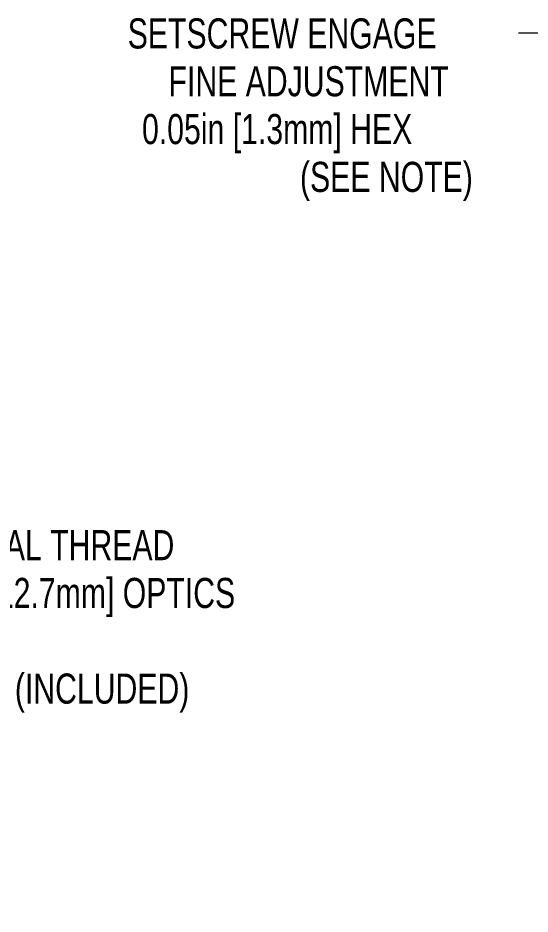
# Model space of a CAD drawing. Header units: inches. Extents: x 0.1 to 10.9, y 0 to 8.5.
# Drawn here: x 4.508 to 5.926, y 4.081 to 6.562 of the extents above; entities that cross this region are included whole.
import ezdxf

# ---------------------------------------------------------------- set-up
doc = ezdxf.new("R2010")
doc.units = ezdxf.units.IN
doc.header["$MEASUREMENT"] = 0
doc.styles.add('SLDTEXTSTYLE0', font='TXT', dxfattribs={"width": 0.75})
doc.dimstyles.new('SLDDIMSTYLE1', dxfattribs={"dimtxt": 0.083333, "dimasz": 0.125, "dimexe": 0, "dimexo": 0.0625, "dimgap": 0.020833, "dimtad": 0, "dimtih": 1, "dimtoh": 1, "dimlfac": 0.5, "dimrnd": 1e-09, "dimzin": 12, "dimdsep": 46, "dimtxsty": 'SLDTEXTSTYLE0', "dimsah": 1, "dimcen": 0, "dimadec": 0, "dimazin": 3, "dimtfac": 1, "dimtofl": 0, "dimtmove": 0, "dimatfit": 3, "dimfxl": 1, "dimfrac": 2, "dimtolj": 1, "dimtzin": 12, "dimarcsym": 0})
doc.dimstyles.new('SLDDIMSTYLE4', dxfattribs={"dimtxt": 0.083333, "dimasz": 0.125, "dimexe": 0, "dimexo": 0.0625, "dimgap": 0.020833, "dimtad": 0, "dimtih": 1, "dimtoh": 1, "dimlfac": 0.5, "dimrnd": 1e-09, "dimzin": 12, "dimdsep": 46, "dimtxsty": 'SLDTEXTSTYLE0', "dimsah": 1, "dimcen": 0, "dimadec": 0, "dimazin": 3, "dimtfac": 1, "dimtofl": 0, "dimtmove": 0, "dimatfit": 3, "dimfxl": 1, "dimfrac": 2, "dimtolj": 1, "dimtzin": 12, "dimarcsym": 0})

# ---------------------------------------------------------------- blocks, each defined once
blk = doc.blocks.new('_D_1')
at = {"color": 8, "linetype": 'Continuous', "lineweight": 18}
for p, q in [((2.3135, 5.5688), (3.1206, 5.1029)), ((3.1206, 5.1029), (3.2706, 5.1029))]:
    blk.add_line(p, q, dxfattribs=at)
blk.add_solid([(2.3135, 5.5688), (2.4118, 5.489), (2.4318, 5.5236)], dxfattribs=at)
at = {"color": 8, "linetype": 'Continuous', "lineweight": 18, "attachment_point": 1, "style": 'SLDTEXTSTYLE0'}
for s, insert, char_height in [('SM05 (', (3.3018, 5.144), 0.08333), ('%%c', (3.6543, 5.144), 0.08333), ('0.535-40) INTERNAL THREAD', (3.7801, 5.144), 0.083333), ('ACCEPTS', (3.3018, 5.0116), 0.08333), ('%%c', (3.8234, 5.0116), 0.08333), ('0.50in [', (3.9492, 5.0116), 0.08333), ('%%c', (4.3243, 5.0116), 0.08333), ('12.7mm] OPTICS', (4.4501, 5.0116), 0.083333), ('0.23in [5.8mm] THICK', (3.3018, 4.8792), 0.083333), ('(1) SM05RR RETAINING RING (INCLUDED)', (3.3018, 4.7468), 0.083333)]:
    blk.add_mtext(s, dxfattribs=dict(at, insert=insert, char_height=char_height))
blk = doc.blocks.new('_D_10')
at = {"color": 8, "linetype": 'Continuous', "lineweight": 18}
for p, q in [((6.0433, 6.5198), (5.8933, 6.5198)), ((6.64, 5.923), (6.0433, 6.5198))]:
    blk.add_line(p, q, dxfattribs=at)
blk.add_solid([(6.64, 5.923), (6.5658, 6.0255), (6.5375, 5.9972)], dxfattribs=at)
at = {"color": 8, "linetype": 'Continuous', "lineweight": 18, "attachment_point": 1, "style": 'SLDTEXTSTYLE0'}
for s, insert, char_height in [('SETSCREW ENGAGE', (4.8122, 6.5609), 0.083333), ('FINE ADJUSTMENT', (4.9251, 6.4285), 0.083333), ('0.05in [1.3mm] HEX', (4.8518, 6.2961), 0.083333), ('(SEE NOTE)', (5.2889, 6.1637), 0.08333)]:
    blk.add_mtext(s, dxfattribs=dict(at, insert=insert, char_height=char_height))

msp = doc.modelspace()

# ---------------------------------------------------------------- dimensions: what is measured, and where the dimension line sits
at = {"color": 8, "linetype": 'Continuous', "lineweight": 18}
for p1, p2, text, dimstyle, picture, middle in [((6.7984, 5.7646), (6.64, 5.923), 'SETSCREW ENGAGE\\PFINE ADJUSTMENT\\P0.05in [1.3mm] HEX\\P(SEE NOTE)', 'SLDDIMSTYLE4', '_D_10', (5.3371, 6.5198)), ((1.3609, 6.1188), (2.3135, 5.5688), 'SM05 (%%c0.535-40) INTERNAL THREAD\\PACCEPTS %%c0.50in [%%c12.7mm] OPTICS\\P0.23in [5.8mm] THICK\\P(1) SM05RR RETAINING RING (INCLUDED)', 'SLDDIMSTYLE1', '_D_1', (4.3773, 5.1029))]:
    dim = msp.add_diameter_dim_2p(p1=p1, p2=p2, text=text, dimstyle=dimstyle, override={"dimpost": '<>'}, dxfattribs=at)
    dim.commit()
    dim.dimension.update_dxf_attribs({"geometry": picture, "text_midpoint": middle, "dimtype": 163})

doc.saveas('drawing.dxf')
